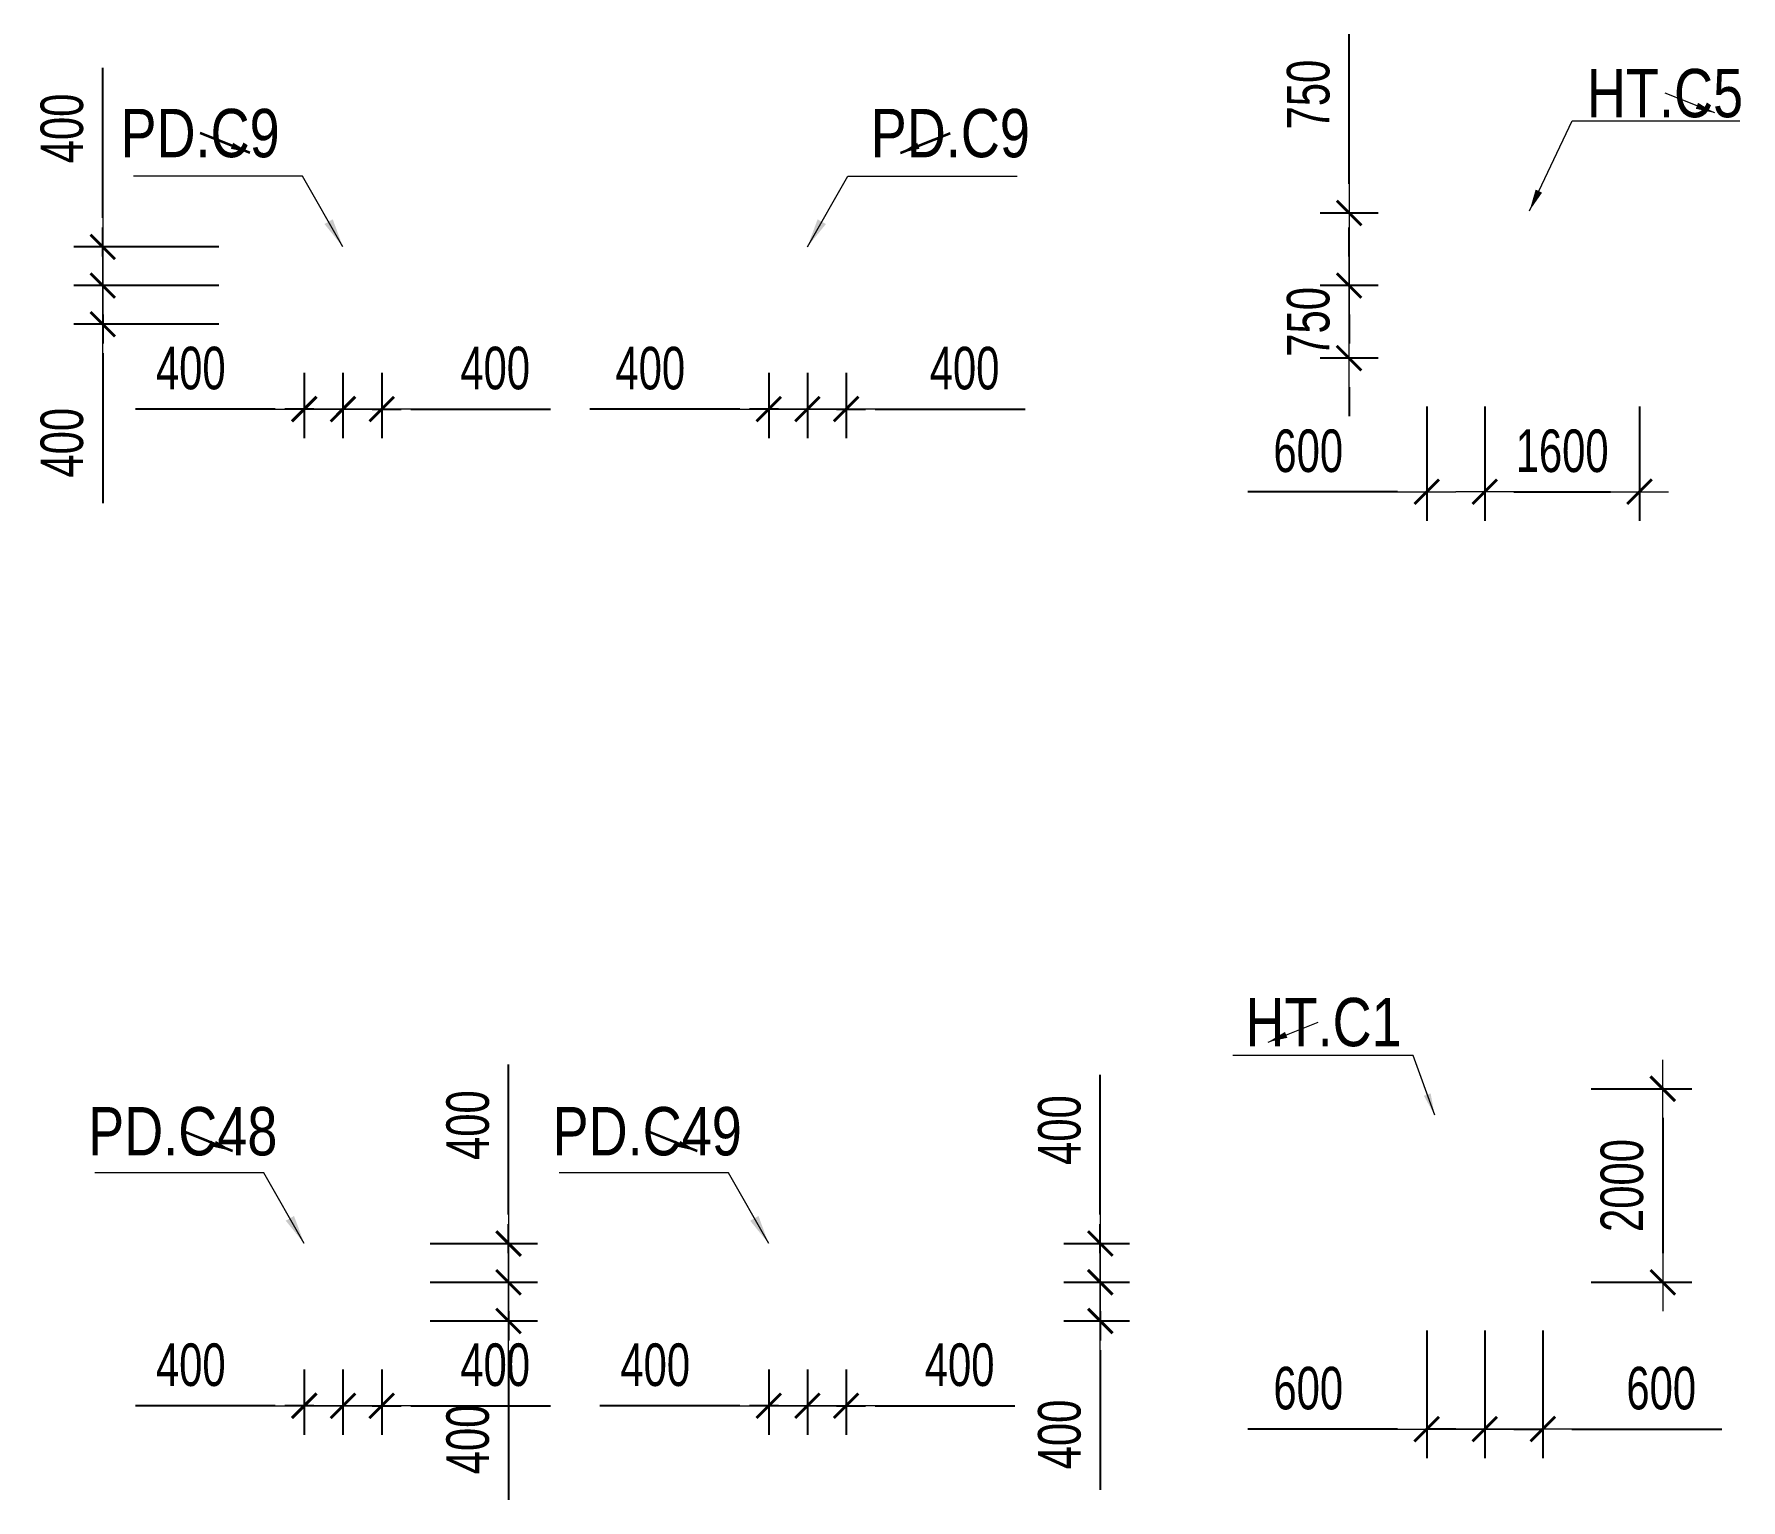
# Model space of a CAD drawing. Header units: millimetres. Extents: x -259680 to 286077, y -1281 to 94455.
# Drawn here: x 119408 to 137047, y 6651 to 21799 of the extents above; entities that cross this region are included whole.
import ezdxf
from ezdxf.enums import TextEntityAlignment as Align

# ---------------------------------------------------------------- set-up
doc = ezdxf.new("R2010")
doc.units = ezdxf.units.MM
doc.layers.get('0').update_dxf_attribs({"lineweight": 20})
doc.layers.get('Defpoints').update_dxf_attribs({"color": 151, "lineweight": 9})
for name, color, linetype, lineweight in [('$0$C1', 20, 'Continuous', 35), ('$1$NDC_S_ANNO', 7, 'Continuous', 20), ('$1$NDC_S_DIM', 1, 'Continuous', 15), ('$1$NDC_S_VN TEXT', 7, 'Continuous', 20), ('NDC_S_DIM', 1, 'Continuous', 15)]:
    doc.layers.add(name, color=color, linetype=linetype, lineweight=lineweight)
doc.styles.add('$1$NDC_DIM', font='', dxfattribs={"width": 0.75})
doc.styles.add('$2$ARIAL', font='arial.ttf', dxfattribs={"width": 0.8})
doc.styles.add('NDC_DIM', font='', dxfattribs={"width": 0.75})
doc.styles.get('$1$NDC_DIM').set_extended_font_data('Dotum')
doc.styles.get('NDC_DIM').set_extended_font_data('Dotum')
doc.dimstyles.new('$0$NDC_dim_150', dxfattribs={"dimscale": 150, "dimtxt": 2.2, "dimasz": 1.5, "dimexe": 1.5, "dimexo": 2.5, "dimgap": 1, "dimtad": 1, "dimdec": 0, "dimzin": 0, "dimdsep": 46, "dimtxsty": '$1$NDC_DIM', "dimblk": '$1$DIMMARK', "dimcen": 0.09, "dimdle": 1.2, "dimclrd": 1, "dimclre": 1, "dimclrt": 3, "dimadec": 0, "dimazin": 0, "dimtfac": 1, "dimtdec": 0, "dimtix": 1, "dimtofl": 0, "dimtmove": 0, "dimatfit": 3, "dimfxl": 6, "dimfxlon": 1, "dimtolj": 1, "dimtzin": 0, "dimarcsym": 0})
doc.dimstyles.new('$1$NDC_dim_iso', dxfattribs={"dimtxt": 2.2, "dimasz": 1, "dimexe": 1.5, "dimexo": 2.5, "dimgap": 1, "dimtad": 1, "dimdec": 0, "dimzin": 0, "dimdsep": 46, "dimtxsty": '$1$NDC_DIM', "dimblk": '$1$DIMMARK', "dimcen": 0.09, "dimdle": 1.2, "dimclrd": 1, "dimclre": 1, "dimclrt": 3, "dimadec": 0, "dimazin": 0, "dimtfac": 1, "dimtdec": 0, "dimtix": 1, "dimtofl": 0, "dimtmove": 0, "dimatfit": 3, "dimfxl": 6, "dimfxlon": 1, "dimtolj": 1, "dimtzin": 0, "dimarcsym": 0})
doc.dimstyles.new('NDC_dim_200', dxfattribs={"dimscale": 200, "dimtxt": 2.2, "dimasz": 1.5, "dimexe": 1.5, "dimexo": 2.5, "dimgap": 1, "dimtad": 1, "dimdec": 0, "dimzin": 0, "dimdsep": 46, "dimtxsty": 'NDC_DIM', "dimblk": 'DIMMARK', "dimcen": 0.09, "dimdle": 1.2, "dimclrd": 1, "dimclre": 1, "dimclrt": 3, "dimadec": 0, "dimazin": 0, "dimtfac": 1, "dimtdec": 0, "dimtix": 1, "dimtofl": 0, "dimtmove": 0, "dimatfit": 3, "dimfxl": 6, "dimfxlon": 1, "dimtolj": 1, "dimtzin": 0, "dimarcsym": 0})

# ---------------------------------------------------------------- blocks, each defined once
blk = doc.blocks.new('$1$DIMMARK')
at = {"layer": '$1$NDC_S_DIM', "color": 1}
blk.add_line((-1.5, 0), (1, 0), dxfattribs=at)
at = {"layer": '$1$NDC_S_DIM', "color": 2, "const_width": 0.1}
blk.add_lwpolyline([(-0.424, -0.424), (0.424, 0.424)], dxfattribs=at)
blk = doc.blocks.new('DIMMARK')
at = {"layer": 'NDC_S_DIM', "color": 1}
blk.add_line((-1.5, 0), (1, 0), dxfattribs=at)
at = {"layer": 'NDC_S_DIM', "color": 2, "const_width": 0.1}
blk.add_lwpolyline([(-0.424, -0.424), (0.424, 0.424)], dxfattribs=at)
blk = doc.blocks.new('*D504')
at = {"layer": 'Defpoints', "color": 0, "ltscale": 100, "transparency": 16777216}
for p in [(122600, 18800), (123000, 18800), (123000, 17924)]:
    blk.add_point(p, dxfattribs=at)
at = {"layer": 'NDC_S_DIM', "color": 1, "lineweight": -2, "ltscale": 100, "transparency": 16777216}
for p, q in [((122600, 18300), (122600, 17624)), ((123000, 18300), (123000, 17624)), ((122300, 17924), (122000, 17924)), ((123300, 17924), (124745, 17924))]:
    blk.add_line(p, q, dxfattribs=at)
at = {"layer": 'NDC_S_DIM', "color": 1, "lineweight": -2, "ltscale": 100, "transparency": 16777216, "xscale": 300, "yscale": 300, "zscale": 300}
blk.add_blockref('DIMMARK', (122600, 17924), dxfattribs=at)
at = {"layer": 'NDC_S_DIM', "color": 1, "lineweight": -2, "ltscale": 100, "transparency": 16777216, "xscale": 300, "yscale": 300, "zscale": 300, "rotation": 180}
blk.add_blockref('DIMMARK', (123000, 17924), dxfattribs=at)
at = {"layer": 'NDC_S_DIM', "color": 3, "ltscale": 100, "transparency": 16777216, "insert": (124173, 18345), "char_height": 440, "attachment_point": 5, "style": 'NDC_DIM'}
blk.add_mtext('\\A1;400', dxfattribs=at)
blk = doc.blocks.new('*D505')
at = {"layer": 'Defpoints', "color": 0, "ltscale": 100, "transparency": 16777216}
for p in [(122200, 18800), (122600, 18800), (122600, 17924)]:
    blk.add_point(p, dxfattribs=at)
at = {"layer": 'NDC_S_DIM', "color": 1, "lineweight": -2, "ltscale": 100, "transparency": 16777216}
for p, q in [((122200, 18300), (122200, 17624)), ((122600, 18300), (122600, 17624)), ((121900, 17924), (120455, 17924)), ((122900, 17924), (123200, 17924))]:
    blk.add_line(p, q, dxfattribs=at)
at = {"layer": 'NDC_S_DIM', "color": 1, "lineweight": -2, "ltscale": 100, "transparency": 16777216, "xscale": 300, "yscale": 300, "zscale": 300}
blk.add_blockref('DIMMARK', (122200, 17924), dxfattribs=at)
at = {"layer": 'NDC_S_DIM', "color": 1, "lineweight": -2, "ltscale": 100, "transparency": 16777216, "xscale": 300, "yscale": 300, "zscale": 300, "rotation": 180}
blk.add_blockref('DIMMARK', (122600, 17924), dxfattribs=at)
at = {"layer": 'NDC_S_DIM', "color": 3, "ltscale": 100, "transparency": 16777216, "insert": (121027, 18345), "char_height": 440, "attachment_point": 5, "style": 'NDC_DIM'}
blk.add_mtext('\\A1;400', dxfattribs=at)
blk = doc.blocks.new('*D514')
at = {"layer": 'Defpoints', "color": 0, "ltscale": 100, "transparency": 16777216}
for p in [(122600, 8500), (123000, 8500), (123000, 7624)]:
    blk.add_point(p, dxfattribs=at)
at = {"layer": 'NDC_S_DIM', "color": 1, "lineweight": -2, "ltscale": 100, "transparency": 16777216}
for p, q in [((122600, 8000), (122600, 7324)), ((123000, 8000), (123000, 7324)), ((122300, 7624), (122000, 7624)), ((123300, 7624), (124745, 7624))]:
    blk.add_line(p, q, dxfattribs=at)
at = {"layer": 'NDC_S_DIM', "color": 1, "lineweight": -2, "ltscale": 100, "transparency": 16777216, "xscale": 300, "yscale": 300, "zscale": 300}
blk.add_blockref('DIMMARK', (122600, 7624), dxfattribs=at)
at = {"layer": 'NDC_S_DIM', "color": 1, "lineweight": -2, "ltscale": 100, "transparency": 16777216, "xscale": 300, "yscale": 300, "zscale": 300, "rotation": 180}
blk.add_blockref('DIMMARK', (123000, 7624), dxfattribs=at)
at = {"layer": 'NDC_S_DIM', "color": 3, "ltscale": 100, "transparency": 16777216, "insert": (124173, 8045), "char_height": 440, "attachment_point": 5, "style": 'NDC_DIM'}
blk.add_mtext('\\A1;400', dxfattribs=at)
blk = doc.blocks.new('*D515')
at = {"layer": 'Defpoints', "color": 0, "ltscale": 100, "transparency": 16777216}
for p in [(122200, 8500), (122600, 8500), (122600, 7624)]:
    blk.add_point(p, dxfattribs=at)
at = {"layer": 'NDC_S_DIM', "color": 1, "lineweight": -2, "ltscale": 100, "transparency": 16777216}
for p, q in [((122200, 8000), (122200, 7324)), ((122600, 8000), (122600, 7324)), ((121900, 7624), (120455, 7624)), ((122900, 7624), (123200, 7624))]:
    blk.add_line(p, q, dxfattribs=at)
at = {"layer": 'NDC_S_DIM', "color": 1, "lineweight": -2, "ltscale": 100, "transparency": 16777216, "xscale": 300, "yscale": 300, "zscale": 300}
blk.add_blockref('DIMMARK', (122200, 7624), dxfattribs=at)
at = {"layer": 'NDC_S_DIM', "color": 1, "lineweight": -2, "ltscale": 100, "transparency": 16777216, "xscale": 300, "yscale": 300, "zscale": 300, "rotation": 180}
blk.add_blockref('DIMMARK', (122600, 7624), dxfattribs=at)
at = {"layer": 'NDC_S_DIM', "color": 3, "ltscale": 100, "transparency": 16777216, "insert": (121027, 8045), "char_height": 440, "attachment_point": 5, "style": 'NDC_DIM'}
blk.add_mtext('\\A1;400', dxfattribs=at)
blk = doc.blocks.new('*D516')
at = {"layer": 'Defpoints', "color": 0, "ltscale": 100, "transparency": 16777216}
for p in [(123000, 9300), (124311, 9300), (123000, 8900)]:
    blk.add_point(p, dxfattribs=at)
at = {"layer": 'NDC_S_DIM', "color": 1, "lineweight": -2, "ltscale": 100, "transparency": 16777216}
for p, q in [((124311, 9600), (124311, 11149)), ((123500, 9300), (124611, 9300)), ((123500, 8900), (124611, 8900)), ((124311, 8600), (124311, 8300))]:
    blk.add_line(p, q, dxfattribs=at)
at = {"layer": 'NDC_S_DIM', "color": 1, "lineweight": -2, "ltscale": 100, "transparency": 16777216, "xscale": 300, "yscale": 300, "zscale": 300}
for p, rotation in [((124311, 9300), 270), ((124311, 8900), 90)]:
    blk.add_blockref('DIMMARK', p, dxfattribs=dict(at, rotation=rotation))
at = {"layer": 'NDC_S_DIM', "color": 3, "ltscale": 100, "transparency": 16777216, "insert": (123891, 10524), "char_height": 440, "attachment_point": 5, "rotation": 90, "style": 'NDC_DIM'}
blk.add_mtext('\\A1;400', dxfattribs=at)
blk = doc.blocks.new('*D517')
at = {"layer": 'Defpoints', "color": 0, "ltscale": 100, "transparency": 16777216}
for p in [(123000, 8900), (124311, 8900), (123000, 8500)]:
    blk.add_point(p, dxfattribs=at)
at = {"layer": 'NDC_S_DIM', "color": 1, "lineweight": -2, "ltscale": 100, "transparency": 16777216}
for p, q in [((124311, 9200), (124311, 9500)), ((123500, 8900), (124611, 8900)), ((123500, 8500), (124611, 8500)), ((124311, 8200), (124311, 6651))]:
    blk.add_line(p, q, dxfattribs=at)
at = {"layer": 'NDC_S_DIM', "color": 1, "lineweight": -2, "ltscale": 100, "transparency": 16777216, "xscale": 300, "yscale": 300, "zscale": 300}
for p, rotation in [((124311, 8900), 270), ((124311, 8500), 90)]:
    blk.add_blockref('DIMMARK', p, dxfattribs=dict(at, rotation=rotation))
at = {"layer": 'NDC_S_DIM', "color": 3, "ltscale": 100, "transparency": 16777216, "insert": (123891, 7276), "char_height": 440, "attachment_point": 5, "rotation": 90, "style": 'NDC_DIM'}
blk.add_mtext('\\A1;400', dxfattribs=at)
blk = doc.blocks.new('*D518')
at = {"layer": 'Defpoints', "color": 0, "ltscale": 100, "transparency": 16777216}
for p in [(127400, 8500), (127800, 8500), (127800, 7624)]:
    blk.add_point(p, dxfattribs=at)
at = {"layer": 'NDC_S_DIM', "color": 1, "lineweight": -2, "ltscale": 100, "transparency": 16777216}
for p, q in [((127400, 8000), (127400, 7324)), ((127800, 8000), (127800, 7324)), ((127100, 7624), (126800, 7624)), ((128100, 7624), (129545, 7624))]:
    blk.add_line(p, q, dxfattribs=at)
at = {"layer": 'NDC_S_DIM', "color": 1, "lineweight": -2, "ltscale": 100, "transparency": 16777216, "xscale": 300, "yscale": 300, "zscale": 300}
blk.add_blockref('DIMMARK', (127400, 7624), dxfattribs=at)
at = {"layer": 'NDC_S_DIM', "color": 1, "lineweight": -2, "ltscale": 100, "transparency": 16777216, "xscale": 300, "yscale": 300, "zscale": 300, "rotation": 180}
blk.add_blockref('DIMMARK', (127800, 7624), dxfattribs=at)
at = {"layer": 'NDC_S_DIM', "color": 3, "ltscale": 100, "transparency": 16777216, "insert": (128973, 8045), "char_height": 440, "attachment_point": 5, "style": 'NDC_DIM'}
blk.add_mtext('\\A1;400', dxfattribs=at)
blk = doc.blocks.new('*D519')
at = {"layer": 'Defpoints', "color": 0, "ltscale": 100, "transparency": 16777216}
for p in [(127000, 8500), (127400, 8500), (127400, 7624)]:
    blk.add_point(p, dxfattribs=at)
at = {"layer": 'NDC_S_DIM', "color": 1, "lineweight": -2, "ltscale": 100, "transparency": 16777216}
for p, q in [((127000, 8000), (127000, 7324)), ((127400, 8000), (127400, 7324)), ((126700, 7624), (125255, 7624)), ((127700, 7624), (128000, 7624))]:
    blk.add_line(p, q, dxfattribs=at)
at = {"layer": 'NDC_S_DIM', "color": 1, "lineweight": -2, "ltscale": 100, "transparency": 16777216, "xscale": 300, "yscale": 300, "zscale": 300}
blk.add_blockref('DIMMARK', (127000, 7624), dxfattribs=at)
at = {"layer": 'NDC_S_DIM', "color": 1, "lineweight": -2, "ltscale": 100, "transparency": 16777216, "xscale": 300, "yscale": 300, "zscale": 300, "rotation": 180}
blk.add_blockref('DIMMARK', (127400, 7624), dxfattribs=at)
at = {"layer": 'NDC_S_DIM', "color": 3, "ltscale": 100, "transparency": 16777216, "insert": (125827, 8045), "char_height": 440, "attachment_point": 5, "style": 'NDC_DIM'}
blk.add_mtext('\\A1;400', dxfattribs=at)
blk = doc.blocks.new('*D520')
at = {"layer": 'Defpoints', "color": 0, "ltscale": 100, "transparency": 16777216}
for p in [(129551, 9300), (130427, 9300), (129551, 8900)]:
    blk.add_point(p, dxfattribs=at)
at = {"layer": 'NDC_S_DIM', "color": 1, "lineweight": -2, "ltscale": 100, "transparency": 16777216}
for p, q in [((130427, 9600), (130427, 11045)), ((130051, 9300), (130727, 9300)), ((130051, 8900), (130727, 8900)), ((130427, 8600), (130427, 8300))]:
    blk.add_line(p, q, dxfattribs=at)
at = {"layer": 'NDC_S_DIM', "color": 1, "lineweight": -2, "ltscale": 100, "transparency": 16777216, "xscale": 300, "yscale": 300, "zscale": 300}
for p, rotation in [((130427, 9300), 270), ((130427, 8900), 90)]:
    blk.add_blockref('DIMMARK', p, dxfattribs=dict(at, rotation=rotation))
at = {"layer": 'NDC_S_DIM', "color": 3, "ltscale": 100, "transparency": 16777216, "insert": (130006, 10473), "char_height": 440, "attachment_point": 5, "rotation": 90, "style": 'NDC_DIM'}
blk.add_mtext('\\A1;400', dxfattribs=at)
blk = doc.blocks.new('*D521')
at = {"layer": 'Defpoints', "color": 0, "ltscale": 100, "transparency": 16777216}
for p in [(129551, 8900), (130427, 8900), (129551, 8500)]:
    blk.add_point(p, dxfattribs=at)
at = {"layer": 'NDC_S_DIM', "color": 1, "lineweight": -2, "ltscale": 100, "transparency": 16777216}
for p, q in [((130427, 9200), (130427, 9500)), ((130051, 8900), (130727, 8900)), ((130051, 8500), (130727, 8500)), ((130427, 8200), (130427, 6755))]:
    blk.add_line(p, q, dxfattribs=at)
at = {"layer": 'NDC_S_DIM', "color": 1, "lineweight": -2, "ltscale": 100, "transparency": 16777216, "xscale": 300, "yscale": 300, "zscale": 300}
for p, rotation in [((130427, 8900), 270), ((130427, 8500), 90)]:
    blk.add_blockref('DIMMARK', p, dxfattribs=dict(at, rotation=rotation))
at = {"layer": 'NDC_S_DIM', "color": 3, "ltscale": 100, "transparency": 16777216, "insert": (130006, 7327), "char_height": 440, "attachment_point": 5, "rotation": 90, "style": 'NDC_DIM'}
blk.add_mtext('\\A1;400', dxfattribs=at)
blk = doc.blocks.new('*D1120')
at = {"layer": 'Defpoints', "color": 0, "ltscale": 100, "transparency": 16777216}
for p in [(127400, 18800), (127800, 18800), (127800, 17924)]:
    blk.add_point(p, dxfattribs=at)
at = {"layer": 'NDC_S_DIM', "color": 1, "lineweight": -2, "ltscale": 100, "transparency": 16777216}
for p, q in [((127400, 18300), (127400, 17624)), ((127800, 18300), (127800, 17624)), ((127100, 17924), (126800, 17924)), ((128100, 17924), (129649, 17924))]:
    blk.add_line(p, q, dxfattribs=at)
at = {"layer": 'NDC_S_DIM', "color": 1, "lineweight": -2, "ltscale": 100, "transparency": 16777216, "xscale": 300, "yscale": 300, "zscale": 300}
blk.add_blockref('DIMMARK', (127400, 17924), dxfattribs=at)
at = {"layer": 'NDC_S_DIM', "color": 1, "lineweight": -2, "ltscale": 100, "transparency": 16777216, "xscale": 300, "yscale": 300, "zscale": 300, "rotation": 180}
blk.add_blockref('DIMMARK', (127800, 17924), dxfattribs=at)
at = {"layer": 'NDC_S_DIM', "color": 3, "ltscale": 100, "transparency": 16777216, "insert": (129024, 18344), "char_height": 440, "attachment_point": 5, "style": 'NDC_DIM'}
blk.add_mtext('\\A1;400', dxfattribs=at)
blk = doc.blocks.new('*D1121')
at = {"layer": 'Defpoints', "color": 0, "ltscale": 100, "transparency": 16777216}
for p in [(127000, 18800), (127400, 18800), (127400, 17924)]:
    blk.add_point(p, dxfattribs=at)
at = {"layer": 'NDC_S_DIM', "color": 1, "lineweight": -2, "ltscale": 100, "transparency": 16777216}
for p, q in [((127000, 18300), (127000, 17624)), ((127400, 18300), (127400, 17624)), ((126700, 17924), (125151, 17924)), ((127700, 17924), (128000, 17924))]:
    blk.add_line(p, q, dxfattribs=at)
at = {"layer": 'NDC_S_DIM', "color": 1, "lineweight": -2, "ltscale": 100, "transparency": 16777216, "xscale": 300, "yscale": 300, "zscale": 300}
blk.add_blockref('DIMMARK', (127000, 17924), dxfattribs=at)
at = {"layer": 'NDC_S_DIM', "color": 1, "lineweight": -2, "ltscale": 100, "transparency": 16777216, "xscale": 300, "yscale": 300, "zscale": 300, "rotation": 180}
blk.add_blockref('DIMMARK', (127400, 17924), dxfattribs=at)
at = {"layer": 'NDC_S_DIM', "color": 3, "ltscale": 100, "transparency": 16777216, "insert": (125776, 18344), "char_height": 440, "attachment_point": 5, "style": 'NDC_DIM'}
blk.add_mtext('\\A1;400', dxfattribs=at)
blk = doc.blocks.new('*D1122')
at = {"layer": 'Defpoints', "color": 0, "ltscale": 100, "transparency": 16777216}
for p in [(120117, 19600), (122200, 19600), (122200, 19200)]:
    blk.add_point(p, dxfattribs=at)
at = {"layer": 'NDC_S_DIM', "color": 1, "lineweight": -2, "ltscale": 100, "transparency": 16777216}
for p, q in [((120117, 19900), (120117, 21449)), ((121317, 19600), (119817, 19600)), ((121317, 19200), (119817, 19200)), ((120117, 18900), (120117, 18600))]:
    blk.add_line(p, q, dxfattribs=at)
at = {"layer": 'NDC_S_DIM', "color": 1, "lineweight": -2, "ltscale": 100, "transparency": 16777216, "xscale": 300, "yscale": 300, "zscale": 300}
for p, rotation in [((120117, 19600), 270), ((120117, 19200), 90)]:
    blk.add_blockref('DIMMARK', p, dxfattribs=dict(at, rotation=rotation))
at = {"layer": 'NDC_S_DIM', "color": 3, "ltscale": 100, "transparency": 16777216, "insert": (119697, 20824), "char_height": 440, "attachment_point": 5, "rotation": 90, "style": 'NDC_DIM'}
blk.add_mtext('\\A1;400', dxfattribs=at)
blk = doc.blocks.new('*D1123')
at = {"layer": 'Defpoints', "color": 0, "ltscale": 100, "transparency": 16777216}
for p in [(120117, 19200), (122200, 19200), (122200, 18800)]:
    blk.add_point(p, dxfattribs=at)
at = {"layer": 'NDC_S_DIM', "color": 1, "lineweight": -2, "ltscale": 100, "transparency": 16777216}
for p, q in [((120117, 19500), (120117, 19800)), ((121317, 19200), (119817, 19200)), ((121317, 18800), (119817, 18800)), ((120117, 18500), (120117, 16951))]:
    blk.add_line(p, q, dxfattribs=at)
at = {"layer": 'NDC_S_DIM', "color": 1, "lineweight": -2, "ltscale": 100, "transparency": 16777216, "xscale": 300, "yscale": 300, "zscale": 300}
for p, rotation in [((120117, 19200), 270), ((120117, 18800), 90)]:
    blk.add_blockref('DIMMARK', p, dxfattribs=dict(at, rotation=rotation))
at = {"layer": 'NDC_S_DIM', "color": 3, "ltscale": 100, "transparency": 16777216, "insert": (119697, 17576), "char_height": 440, "attachment_point": 5, "rotation": 90, "style": 'NDC_DIM'}
blk.add_mtext('\\A1;400', dxfattribs=at)
blk = doc.blocks.new('*D1293')
at = {"layer": 'Defpoints', "color": 0, "ltscale": 100, "transparency": 16777216}
for p in [(133800, 18450), (134400, 18450), (134400, 17070)]:
    blk.add_point(p, dxfattribs=at)
at = {"layer": 'NDC_S_DIM', "color": 1, "lineweight": -2, "ltscale": 100, "transparency": 16777216}
for p, q in [((133800, 17950), (133800, 16770)), ((134400, 17950), (134400, 16770)), ((133500, 17070), (131951, 17070)), ((134700, 17070), (135000, 17070))]:
    blk.add_line(p, q, dxfattribs=at)
at = {"layer": 'NDC_S_DIM', "color": 1, "lineweight": -2, "ltscale": 100, "transparency": 16777216, "xscale": 300, "yscale": 300, "zscale": 300}
blk.add_blockref('DIMMARK', (133800, 17070), dxfattribs=at)
at = {"layer": 'NDC_S_DIM', "color": 1, "lineweight": -2, "ltscale": 100, "transparency": 16777216, "xscale": 300, "yscale": 300, "zscale": 300, "rotation": 180}
blk.add_blockref('DIMMARK', (134400, 17070), dxfattribs=at)
at = {"layer": 'NDC_S_DIM', "color": 3, "ltscale": 100, "transparency": 16777216, "insert": (132576, 17490), "char_height": 440, "attachment_point": 5, "style": 'NDC_DIM'}
blk.add_mtext('\\A1;600', dxfattribs=at)
blk = doc.blocks.new('*D1294')
at = {"layer": 'Defpoints', "color": 0, "ltscale": 100, "transparency": 16777216}
for p in [(134400, 18450), (136000, 18450), (136000, 17070)]:
    blk.add_point(p, dxfattribs=at)
at = {"layer": 'NDC_S_DIM', "color": 1, "lineweight": -2, "ltscale": 100, "transparency": 16777216}
for p, q in [((134400, 17950), (134400, 16770)), ((136000, 17950), (136000, 16770)), ((134700, 17070), (135700, 17070))]:
    blk.add_line(p, q, dxfattribs=at)
at = {"layer": 'NDC_S_DIM', "color": 1, "lineweight": -2, "ltscale": 100, "transparency": 16777216, "xscale": 300, "yscale": 300, "zscale": 300, "rotation": 180}
blk.add_blockref('DIMMARK', (134400, 17070), dxfattribs=at)
at = {"layer": 'NDC_S_DIM', "color": 1, "lineweight": -2, "ltscale": 100, "transparency": 16777216, "xscale": 300, "yscale": 300, "zscale": 300}
blk.add_blockref('DIMMARK', (136000, 17070), dxfattribs=at)
at = {"layer": 'NDC_S_DIM', "color": 3, "ltscale": 100, "transparency": 16777216, "insert": (135200, 17490), "char_height": 440, "attachment_point": 5, "style": 'NDC_DIM'}
blk.add_mtext('\\A1;1600', dxfattribs=at)
blk = doc.blocks.new('*D1295')
at = {"layer": 'Defpoints', "color": 0, "ltscale": 100, "transparency": 16777216}
for p in [(132998, 19950), (133800, 19950), (133800, 19200)]:
    blk.add_point(p, dxfattribs=at)
at = {"layer": 'NDC_S_DIM', "color": 1, "lineweight": -2, "ltscale": 100, "transparency": 16777216}
for p, q in [((132998, 20250), (132998, 21799)), ((133300, 19950), (132698, 19950)), ((133300, 19200), (132698, 19200)), ((132998, 18900), (132998, 18600))]:
    blk.add_line(p, q, dxfattribs=at)
at = {"layer": 'NDC_S_DIM', "color": 1, "lineweight": -2, "ltscale": 100, "transparency": 16777216, "xscale": 300, "yscale": 300, "zscale": 300}
for p, rotation in [((132998, 19950), 270), ((132998, 19200), 90)]:
    blk.add_blockref('DIMMARK', p, dxfattribs=dict(at, rotation=rotation))
at = {"layer": 'NDC_S_DIM', "color": 3, "ltscale": 100, "transparency": 16777216, "insert": (132578, 21174), "char_height": 440, "attachment_point": 5, "rotation": 90, "style": 'NDC_DIM'}
blk.add_mtext('\\A1;750', dxfattribs=at)
blk = doc.blocks.new('*D1296')
at = {"layer": 'Defpoints', "color": 0, "ltscale": 100, "transparency": 16777216}
for p in [(133800, 19200), (132998, 18450), (133800, 18450)]:
    blk.add_point(p, dxfattribs=at)
at = {"layer": 'NDC_S_DIM', "color": 1, "lineweight": -2, "ltscale": 100, "transparency": 16777216}
for p, q in [((132998, 19500), (132998, 19800)), ((133300, 19200), (132698, 19200)), ((133300, 18450), (132698, 18450)), ((132998, 18150), (132998, 17850))]:
    blk.add_line(p, q, dxfattribs=at)
at = {"layer": 'NDC_S_DIM', "color": 1, "lineweight": -2, "ltscale": 100, "transparency": 16777216, "xscale": 300, "yscale": 300, "zscale": 300}
for p, rotation in [((132998, 19200), 270), ((132998, 18450), 90)]:
    blk.add_blockref('DIMMARK', p, dxfattribs=dict(at, rotation=rotation))
at = {"layer": 'NDC_S_DIM', "color": 3, "ltscale": 100, "transparency": 16777216, "insert": (132578, 18825), "char_height": 440, "attachment_point": 5, "rotation": 90, "style": 'NDC_DIM'}
blk.add_mtext('\\A1;750', dxfattribs=at)
blk = doc.blocks.new('*D1297')
at = {"layer": 'Defpoints', "color": 0, "ltscale": 100, "transparency": 16777216}
for p in [(135000, 10900), (135000, 8900), (136240, 8900)]:
    blk.add_point(p, dxfattribs=at)
at = {"layer": 'NDC_S_DIM', "color": 1, "lineweight": -2, "ltscale": 100, "transparency": 16777216}
for p, q in [((135500, 10900), (136540, 10900)), ((136240, 10600), (136240, 9200)), ((135500, 8900), (136540, 8900))]:
    blk.add_line(p, q, dxfattribs=at)
at = {"layer": 'NDC_S_DIM', "color": 1, "lineweight": -2, "ltscale": 100, "transparency": 16777216, "xscale": 300, "yscale": 300, "zscale": 300}
for p, rotation in [((136240, 10900), 90), ((136240, 8900), 270)]:
    blk.add_blockref('DIMMARK', p, dxfattribs=dict(at, rotation=rotation))
at = {"layer": 'NDC_S_DIM', "color": 3, "ltscale": 100, "transparency": 16777216, "insert": (135820, 9900), "char_height": 440, "attachment_point": 5, "rotation": 90, "style": 'NDC_DIM'}
blk.add_mtext('\\A1;2000', dxfattribs=at)
blk = doc.blocks.new('*D1298')
at = {"layer": 'Defpoints', "color": 0, "ltscale": 100, "transparency": 16777216}
for p in [(133800, 8900), (134400, 8900), (133800, 7383)]:
    blk.add_point(p, dxfattribs=at)
at = {"layer": 'NDC_S_DIM', "color": 1, "lineweight": -2, "ltscale": 100, "transparency": 16777216}
for p, q in [((133800, 8400), (133800, 7083)), ((134400, 8400), (134400, 7083)), ((133500, 7383), (131951, 7383)), ((134700, 7383), (135000, 7383))]:
    blk.add_line(p, q, dxfattribs=at)
at = {"layer": 'NDC_S_DIM', "color": 1, "lineweight": -2, "ltscale": 100, "transparency": 16777216, "xscale": 300, "yscale": 300, "zscale": 300}
blk.add_blockref('DIMMARK', (133800, 7383), dxfattribs=at)
at = {"layer": 'NDC_S_DIM', "color": 1, "lineweight": -2, "ltscale": 100, "transparency": 16777216, "xscale": 300, "yscale": 300, "zscale": 300, "rotation": 180}
blk.add_blockref('DIMMARK', (134400, 7383), dxfattribs=at)
at = {"layer": 'NDC_S_DIM', "color": 3, "ltscale": 100, "transparency": 16777216, "insert": (132576, 7803), "char_height": 440, "attachment_point": 5, "style": 'NDC_DIM'}
blk.add_mtext('\\A1;600', dxfattribs=at)
blk = doc.blocks.new('*D1299')
at = {"layer": 'Defpoints', "color": 0, "ltscale": 100, "transparency": 16777216}
for p in [(134400, 8900), (135000, 8900), (135000, 7383)]:
    blk.add_point(p, dxfattribs=at)
at = {"layer": 'NDC_S_DIM', "color": 1, "lineweight": -2, "ltscale": 100, "transparency": 16777216}
for p, q in [((134400, 8400), (134400, 7083)), ((135000, 8400), (135000, 7083)), ((134100, 7383), (133800, 7383)), ((135300, 7383), (136849, 7383))]:
    blk.add_line(p, q, dxfattribs=at)
at = {"layer": 'NDC_S_DIM', "color": 1, "lineweight": -2, "ltscale": 100, "transparency": 16777216, "xscale": 300, "yscale": 300, "zscale": 300}
blk.add_blockref('DIMMARK', (134400, 7383), dxfattribs=at)
at = {"layer": 'NDC_S_DIM', "color": 1, "lineweight": -2, "ltscale": 100, "transparency": 16777216, "xscale": 300, "yscale": 300, "zscale": 300, "rotation": 180}
blk.add_blockref('DIMMARK', (135000, 7383), dxfattribs=at)
at = {"layer": 'NDC_S_DIM', "color": 3, "ltscale": 100, "transparency": 16777216, "insert": (136224, 7803), "char_height": 440, "attachment_point": 5, "style": 'NDC_DIM'}
blk.add_mtext('\\A1;600', dxfattribs=at)
blk = doc.blocks.new('*U220')
at = {"layer": '$1$NDC_S_ANNO', "ltscale": 0.8, "style": '$2$ARIAL', "width": 0.8}
blk.add_attdef('TEN', text='', height=2.5, dxfattribs=at).set_placement((-2.578, 1.026), align=Align.MIDDLE_CENTER)
at = {"layer": '$1$NDC_S_ANNO', "ltscale": 0.8, "style": '$2$ARIAL', "width": 0.8, "flags": 1}
blk.add_attdef('CHU_THICH', text='', height=2.5, dxfattribs=at).set_placement((0, 0), align=Align.MIDDLE_CENTER)
at = {"layer": 'Defpoints'}
blk.add_leader([(0, 0), (-2.578, 1.026)], dimstyle='$1$NDC_dim_iso', override={"dimgap": 0.625, "dimtad": 0}, dxfattribs=at)
blk = doc.blocks.new('$0$co t check')
at = {"layer": '$0$C1', "xscale": 200, "yscale": 200, "zscale": 200}
for p, values in [((119598, 20571), {'TEN': 'PD.C9'}), ((119419, 10256), {'TEN': 'PD.C48'}), ((124219, 10256), {'TEN': 'PD.C49'})]:
    blk.add_blockref('*U220', p, dxfattribs=at).add_auto_attribs(values)
at = {"layer": '$0$C1'}
ref = blk.add_blockref('*U220', (126320, 20571), dxfattribs=dict(at, xscale=-200, yscale=200, zscale=200))
ref.add_attrib('TEN', 'PD.C9', dxfattribs={"layer": '$1$NDC_S_ANNO', "ltscale": 0.8, "height": 500, "style": '$2$ARIAL', "width": 0.8}).set_placement((126836, 20776), align=Align.MIDDLE_CENTER)
at = {"layer": '$1$NDC_S_VN TEXT', "xscale": 200, "yscale": 200, "zscale": 200}
blk.add_blockref('*U220', (134738, 20984), dxfattribs=at).add_auto_attribs({'TEN': 'HT.C5'})
at = {"layer": '$1$NDC_S_VN TEXT'}
ref = blk.add_blockref('*U220', (130121, 11383), dxfattribs=dict(at, xscale=-200, yscale=200, zscale=200))
ref.add_attrib('TEN', 'HT.C1', dxfattribs={"layer": '$1$NDC_S_ANNO', "ltscale": 0.8, "height": 500, "style": '$2$ARIAL', "width": 0.8}).set_placement((130694, 11589), align=Align.MIDDLE_CENTER)
at = {"layer": '$0$C1'}
for points in [[(120559, 19600), (120142, 20332), (118393, 20332)], [(125359, 19600), (125776, 20332), (127526, 20332)], [(120159, 9300), (119742, 10032), (117993, 10032)], [(124959, 9300), (124542, 10032), (122793, 10032)]]:
    blk.add_leader(points, dimstyle='$0$NDC_dim_150', override={"dimasz": 2, "dimgap": 1, "dimtad": 0}, dxfattribs=at)
for points in [[(132822, 19973), (133264, 20901), (134995, 20901)], [(131842, 10628), (131619, 11244), (129756, 11244)]]:
    blk.add_leader(points, dimstyle='$0$NDC_dim_150', override={"dimgap": 1, "dimtad": 0})

msp = doc.modelspace()

# ---------------------------------------------------------------- block references
at = {"layer": '$1$NDC_S_DIM'}
msp.add_blockref('$0$co t check', (2040.6, 0), dxfattribs=at)

# ---------------------------------------------------------------- dimensions: what is measured, and where the dimension line sits
at = {"layer": 'NDC_S_DIM', "ltscale": 100}
for base, p1, p2, angle, picture, middle in [((132997.9, 19950), (133800, 19200), (133800, 19950), 90, '*D1295', (132997.9, 21174.3)), ((120116.7, 19600), (122200, 19200), (122200, 19600), 90, '*D1122', (120116.7, 20824.3)), ((120116.7, 19200), (122200, 18800), (122200, 19200), 90, '*D1123', (120116.7, 17575.7)), ((124310.9, 9300), (123000, 8900), (123000, 9300), 90, '*D516', (124310.9, 10524.3)), ((130426.7, 9300), (129551.2, 8900), (129551.2, 9300), 90, '*D520', (130426.7, 10472.5)), ((124310.9, 8900), (123000, 8500), (123000, 8900), 90, '*D517', (124310.9, 7275.7)), ((130426.7, 8900), (129551.2, 8500), (129551.2, 8900), 90, '*D521', (130426.7, 7327.5)), ((135000, 7383.3), (134400, 8900), (135000, 8900), 180, '*D1299', (136224.3, 7383.3))]:
    dim = msp.add_linear_dim(base=base, p1=p1, p2=p2, angle=angle, dimstyle='NDC_dim_200', dxfattribs=at)
    dim.commit()
    dim.dimension.update_dxf_attribs({"geometry": picture, "text_midpoint": middle, "dimtype": 160})
for base, p1, p2, picture, middle in [((132997.9, 18450), (133800, 19200), (133800, 18450), '*D1296', (132577.9, 18825)), ((136240, 8900), (135000, 10900), (135000, 8900), '*D1297', (135820, 9900))]:
    dim = msp.add_linear_dim(base=base, p1=p1, p2=p2, angle=90, dimstyle='NDC_dim_200', dxfattribs=at)
    dim.commit()
    dim.dimension.update_dxf_attribs({"geometry": picture, "text_midpoint": middle})
for base, p1, p2, picture, middle in [((122600, 17924.4), (122200, 18800), (122600, 18800), '*D505', (121027.5, 17924.4)), ((123000, 17924.4), (122600, 18800), (123000, 18800), '*D504', (124172.5, 17924.4)), ((127400, 17924.4), (127000, 18800), (127400, 18800), '*D1121', (125775.7, 17924.4)), ((127800, 17924.4), (127400, 18800), (127800, 18800), '*D1120', (129024.3, 17924.4)), ((134400, 17070.2), (133800, 18450), (134400, 18450), '*D1293', (132575.7, 17070.2)), ((133800, 7383.3), (134400, 8900), (133800, 8900), '*D1298', (132575.7, 7383.3)), ((122600, 7624.4), (122200, 8500), (122600, 8500), '*D515', (121027.5, 7624.4)), ((123000, 7624.4), (122600, 8500), (123000, 8500), '*D514', (124172.5, 7624.4)), ((127400, 7624.4), (127000, 8500), (127400, 8500), '*D519', (125827.5, 7624.4)), ((127800, 7624.4), (127400, 8500), (127800, 8500), '*D518', (128972.5, 7624.4))]:
    dim = msp.add_linear_dim(base=base, p1=p1, p2=p2, dimstyle='NDC_dim_200', dxfattribs=at)
    dim.commit()
    dim.dimension.update_dxf_attribs({"geometry": picture, "text_midpoint": middle, "dimtype": 160})
dim = msp.add_linear_dim(base=(136000, 17070.2), p1=(134400, 18450), p2=(136000, 18450), dimstyle='NDC_dim_200', dxfattribs=at)
dim.commit()
dim.dimension.update_dxf_attribs({"geometry": '*D1294', "text_midpoint": (135200, 17490.2)})

doc.saveas('drawing.dxf')
